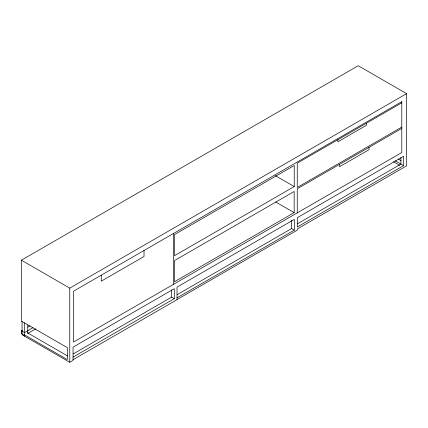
<?xml version="1.0" encoding="UTF-8"?>
<svg xmlns="http://www.w3.org/2000/svg" width="428" height="428" viewBox="0 0 428 428"><rect width="100%" height="100%" fill="white"/><g stroke="black" fill="none" stroke-linecap="round" stroke-linejoin="round"><path stroke-width="0.64" d="M24.15 335.948L24.15 334.669L67.34 359.6L67.34 347.654L21.4 321.134L21.4 260.192L358.236 65.719L406.6 93.641L406.6 165.85L297.294 228.959L297.294 230.13L177.015 299.573M21.4 260.192L69.764 288.114L406.6 93.641M401.796 102.816L297.251 163.175L297.251 187.459L401.796 127.1M24.492 335.359L21.4 333.573L21.4 330.823L22.556 330.154M27.767 327.153L30.078 325.815M32.961 327.72L24.492 332.61L21.4 330.823M27.777 333.46L35.85 328.8M294.234 186.56L174.517 255.682L174.517 234.614L294.234 165.497L294.234 186.56L275.188 175.566M401.796 128.427L297.251 188.785L297.251 212.882M294.17 212.646L174.453 281.768L174.453 260.604L294.17 191.487L294.17 212.646L275.675 201.968M297.503 223.78L400.929 164.068L400.929 157.424M73.258 353.903L171.617 297.118L174.292 298.669L174.292 288.702L73.044 347.156L73.044 360.381L69.764 362.281L22.079 334.75L22.079 321.524M177.224 294.619L291.639 228.563L294.314 230.109L294.314 219.409L177.015 287.129L177.015 299.67L73.044 359.697M403.604 165.62L297.294 226.995L297.294 217.691L403.604 156.311L403.604 165.62L395.172 160.746M73.044 357.123L174.292 298.669M177.015 297.835L294.314 230.109M398.163 159.018L401.041 160.682M393.444 161.709L399.773 165.369M27.435 332.775L67.49 355.898M369 147.36L369 149.709L339.559 166.706L339.559 164.357M366.384 123.259L366.384 125.318L337.879 141.775L337.879 139.721M291.639 220.377L291.639 228.563M173.575 233.437L173.575 284.288M171.617 289.815L171.617 297.118M144.022 250.503L144.022 256.479L101.259 281.169L101.259 275.188M69.764 288.114L69.764 362.281M27.777 324.895L27.777 332.968M24.492 322.915L24.492 336.14M401.796 101.677L73.445 291.249L73.445 342.095L401.796 152.523L401.796 101.677"/></g></svg>
